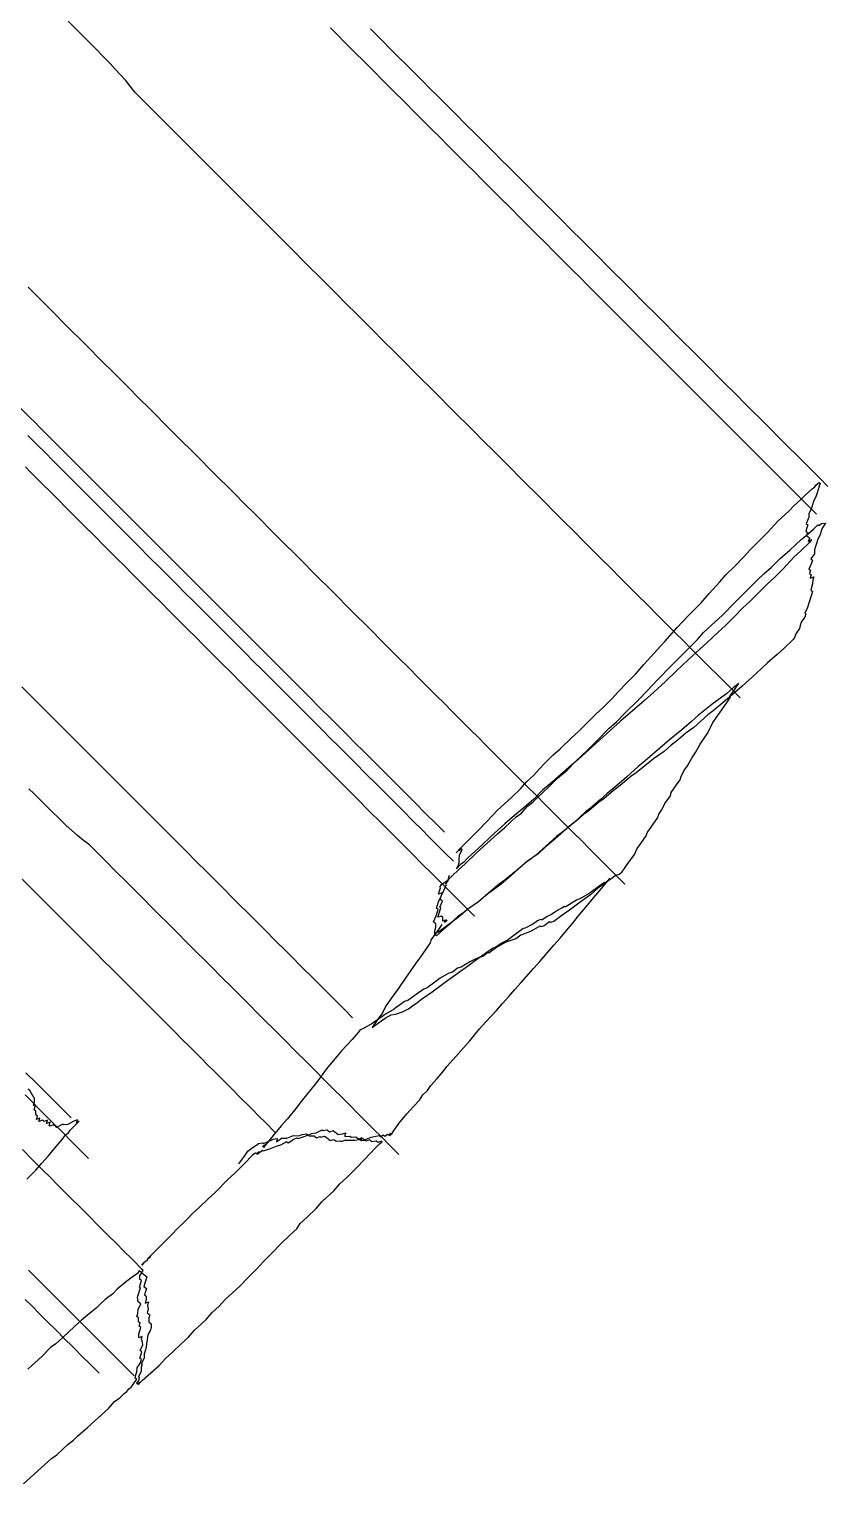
# Model space of a CAD drawing. Extents: x 432 to 1361, y 92 to 1023.
# Drawn here: x 1180.7 to 1361.4, y 173.9 to 502.9 of the extents above; entities that cross this region are included whole.
import ezdxf

# ---------------------------------------------------------------- set-up
doc = ezdxf.new("R2010")
doc.units = 0

msp = doc.modelspace()

# ---------------------------------------------------------------- linework, layer by layer
at = {"layer": '1', "color": 252}
for points in [[(1341.57, 351.686, -549.411), (1339.64, 353.609, -549.875), (1337.3, 355.957, -550.441), (1336.1, 357.149, -550.728), (1334.91, 358.343, -551.016), (1332.52, 360.733, -551.592), (1330.13, 363.123, -552.169), (1328.94, 364.317, -552.457), (1326.55, 366.708, -553.032), (1324.16, 369.098, -553.609), (1322.96, 370.294, -553.897), (1320.57, 372.682, -554.472), (1318.18, 375.073, -555.049), (1316.99, 376.268, -555.336), (1314.6, 378.658, -555.913), (1312.21, 381.048, -556.488), (1309.82, 383.439, -557.066), (1307.43, 385.827, -557.642), (1306.23, 387.023, -557.931), (1303.84, 389.413, -558.506), (1301.45, 391.803, -559.082), (1299.06, 394.193, -559.658), (1297.87, 395.388, -559.946), (1295.48, 397.778, -560.522), (1293.09, 400.167, -561.098), (1291.89, 401.363, -561.385), (1289.5, 403.754, -561.963), (1287.11, 406.142, -562.538), (1285.92, 407.338, -562.826), (1283.53, 409.728, -563.404), (1281.14, 412.118, -563.979), (1279.94, 413.313, -564.266), (1277.55, 415.703, -564.843), (1275.16, 418.092, -565.418), (1273.97, 419.287, -565.707), (1271.58, 421.678, -566.283), (1269.19, 424.067, -566.859), (1268, 425.263, -567.147), (1265.6, 427.652, -567.723), (1263.22, 430.043, -568.299), (1260.83, 432.434, -568.876), (1258.44, 434.823, -569.452), (1257.24, 436.018, -569.74), (1254.85, 438.408, -570.317), (1252.46, 440.798, -570.893), (1250.07, 443.188, -571.468), (1248.88, 444.383, -571.757), (1246.49, 446.773, -572.332), (1244.1, 449.162, -572.909), (1242.9, 450.358, -573.197), (1240.51, 452.75, -573.773), (1238.12, 455.139, -574.349), (1236.93, 456.334, -574.637), (1234.54, 458.722, -575.213), (1232.15, 461.113, -575.789), (1230.95, 462.308, -576.077), (1228.56, 464.698, -576.653), (1226.17, 467.088, -577.229), (1224.98, 468.282, -577.517), (1222.59, 470.673, -578.094), (1220.2, 473.064, -578.67), (1217.81, 475.453, -579.246), (1215.42, 477.843, -579.822), (1214.22, 479.038, -580.111), (1211.84, 481.429, -580.686), (1209.45, 483.818, -581.262), (1208.25, 485.013, -581.551), (1205.86, 487.403, -582.127), (1204.66, 488.598, -582.415), (1202.51, 491.32, -582.58), (1200.22, 493.851, -582.982), (1199.05, 495.082, -583.227), (1197.87, 496.299, -583.486), (1195.5, 498.716, -584.031), (1193.11, 501.116, -584.594), (1191.92, 502.313, -584.878), (1189.53, 504.706, -585.451)], [(1248.88, 503.147, -499.777), (1250.07, 501.953, -499.488), (1252.46, 499.562, -498.913), (1254.85, 497.173, -498.336), (1256.05, 495.978, -498.049), (1258.44, 493.588, -497.472), (1260.83, 491.197, -496.897), (1262.02, 490.002, -496.608), (1263.22, 488.807, -496.319), (1265.61, 486.418, -495.743), (1268, 484.027, -495.168), (1269.19, 482.832, -494.879), (1271.58, 480.443, -494.302), (1273.97, 478.052, -493.728), (1275.16, 476.857, -493.439), (1277.56, 474.467, -492.864), (1279.94, 472.077, -492.287), (1281.14, 470.883, -491.999), (1283.53, 468.492, -491.423), (1285.92, 466.102, -490.847), (1287.11, 464.907, -490.558), (1289.5, 462.518, -489.983), (1291.89, 460.127, -489.406), (1293.09, 458.933, -489.119), (1295.48, 456.543, -488.543), (1297.87, 454.152, -487.966), (1299.06, 452.957, -487.678), (1301.45, 450.567, -487.102), (1303.84, 448.177, -486.526), (1305.04, 446.983, -486.239), (1307.43, 444.592, -485.662), (1309.82, 442.202, -485.085), (1311.01, 441.008, -484.798), (1312.21, 439.813, -484.509), (1314.6, 437.423, -483.934), (1316.99, 435.032, -483.357), (1318.18, 433.838, -483.07), (1320.57, 431.447, -482.493), (1322.96, 429.057, -481.917), (1324.16, 427.863, -481.629), (1326.55, 425.473, -481.053), (1329.44, 422.574, -480.353), (1331.37, 420.651, -479.89), (1333.72, 418.303, -479.324), (1336.1, 415.917, -478.749), (1338.49, 413.527, -478.173), (1340.19, 411.824, -477.762), (1342.12, 409.9, -477.299), (1344.47, 407.551, -476.733), (1346.85, 405.166, -476.157), (1348.55, 403.463, -475.747), (1350.48, 401.539, -475.283), (1352.83, 399.191, -474.718), (1354.02, 397.999, -474.431), (1356.56, 395.461, -473.818), (1358.81, 393.211, -473.276)], [(1361.4, 399.475, -433.412), (1359.47, 401.399, -433.875), (1357.13, 403.747, -434.442), (1355.93, 404.938, -434.729), (1354.74, 406.133, -435.017), (1352.35, 408.524, -435.593), (1349.96, 410.913, -436.169), (1348.77, 412.108, -436.457), (1346.37, 414.498, -437.033), (1343.99, 416.887, -437.608), (1342.79, 418.083, -437.898), (1340.4, 420.474, -438.473), (1338.01, 422.863, -439.049), (1336.81, 424.057, -439.337), (1334.43, 426.448, -439.913), (1332.04, 428.838, -440.489), (1330.84, 430.033, -440.777), (1328.45, 432.423, -441.354), (1326.06, 434.813, -441.93), (1324.87, 436.008, -442.218), (1322.48, 438.399, -442.794), (1320.09, 440.788, -443.37), (1318.89, 441.982, -443.659), (1317.7, 443.177, -443.946), (1315.31, 445.568, -444.522), (1312.92, 447.958, -445.098), (1311.72, 449.153, -445.387), (1309.33, 451.544, -445.963), (1306.94, 453.933, -446.54), (1305.75, 455.127, -446.826), (1303.36, 457.519, -447.402), (1300.97, 459.909, -447.978), (1299.77, 461.103, -448.267), (1297.38, 463.493, -448.843), (1294.99, 465.883, -449.421), (1293.8, 467.077, -449.708), (1291.41, 469.468, -450.284), (1289.02, 471.858, -450.861), (1287.83, 473.053, -451.147), (1285.43, 475.442, -451.723), (1283.05, 477.832, -452.3), (1281.85, 479.028, -452.588), (1279.46, 481.418, -453.163), (1277.07, 483.808, -453.74), (1275.88, 485.003, -454.028), (1273.49, 487.394, -454.605), (1271.09, 489.782, -455.181), (1269.9, 490.977, -455.468), (1268.71, 492.172, -455.756), (1266.32, 494.562, -456.332), (1263.93, 496.953, -456.909), (1262.73, 498.147, -457.197), (1260.34, 500.539, -457.773), (1257.95, 502.928, -458.349)], [(1180.48, 444.553, -642.721), (1182.87, 442.165, -642.146), (1184.06, 440.97, -641.856), (1186.45, 438.579, -641.281), (1188.84, 436.188, -640.705), (1190.04, 434.993, -640.417), (1192.43, 432.605, -639.841), (1194.82, 430.214, -639.265), (1196.01, 429.019, -638.977), (1197.21, 427.825, -638.689), (1199.6, 425.434, -638.112), (1201.99, 423.044, -637.537), (1203.18, 421.849, -637.249), (1205.57, 419.459, -636.673), (1207.96, 417.068, -636.096), (1209.16, 415.874, -635.808), (1211.54, 413.483, -635.232), (1213.93, 411.094, -634.656), (1215.13, 409.899, -634.368), (1217.52, 407.509, -633.793), (1219.91, 405.119, -633.216), (1221.1, 403.924, -632.928), (1223.5, 401.534, -632.351), (1225.88, 399.144, -631.776), (1227.08, 397.949, -631.488), (1229.47, 395.559, -630.911), (1231.86, 393.168, -630.335), (1233.05, 391.973, -630.046), (1235.44, 389.584, -629.47), (1237.83, 387.194, -628.895), (1239.03, 386, -628.607), (1240.22, 384.805, -628.318), (1242.61, 382.414, -627.743), (1245, 380.024, -627.167), (1246.2, 378.828, -626.879), (1248.59, 376.439, -626.303), (1250.98, 374.049, -625.726), (1252.17, 372.854, -625.438), (1254.56, 370.463, -624.861), (1256.95, 368.074, -624.286), (1258.15, 366.879, -623.998), (1260.54, 364.489, -623.421), (1262.93, 362.099, -622.847), (1264.12, 360.903, -622.556), (1266.51, 358.514, -621.982), (1268.9, 356.124, -621.406), (1270.09, 354.929, -621.118), (1272.48, 352.538, -620.541), (1274.88, 350.15, -619.966), (1276.07, 348.954, -619.676), (1278.46, 346.564, -619.099), (1280.85, 344.175, -618.525), (1282.04, 342.979, -618.237), (1284.43, 340.589, -617.66), (1286.82, 338.198, -617.084), (1288.02, 337.004, -616.796), (1289.21, 335.809, -616.508), (1291.6, 333.419, -615.932), (1293.31, 331.716, -615.522), (1295.23, 329.792, -615.058), (1297.58, 327.444, -614.492), (1299.96, 325.058, -613.917), (1301.16, 323.863, -613.628), (1303.55, 321.474, -613.053), (1305.94, 319.084, -612.475), (1307.13, 317.889, -612.189), (1309.67, 315.348, -611.575), (1311.92, 313.099, -611.034), (1313.11, 311.913, -610.747), (1315.49, 309.527, -610.172)], [(1274.69, 321.28, -439.004), (1272.76, 323.204, -439.466), (1270.42, 325.552, -440.033), (1268.03, 327.938, -440.609), (1266.84, 329.133, -440.896), (1264.45, 331.522, -441.474), (1262.06, 333.912, -442.049), (1260.86, 335.108, -442.337), (1258.47, 337.498, -442.913), (1256.08, 339.888, -443.489), (1254.89, 341.082, -443.777), (1252.5, 343.473, -444.354), (1250.11, 345.863, -444.929), (1248.91, 347.057, -445.218), (1246.52, 349.447, -445.793), (1244.13, 351.837, -446.368), (1242.94, 353.033, -446.658), (1240.55, 355.422, -447.233), (1238.16, 357.813, -447.81), (1236.96, 359.008, -448.097), (1234.57, 361.398, -448.674), (1232.18, 363.787, -449.249), (1230.99, 364.983, -449.539), (1229.79, 366.177, -449.826), (1227.4, 368.568, -450.403), (1225.02, 370.958, -450.979), (1223.82, 372.151, -451.266), (1221.43, 374.542, -451.843), (1219.04, 376.932, -452.419), (1217.84, 378.127, -452.706), (1215.45, 380.517, -453.283), (1213.06, 382.908, -453.859), (1211.87, 384.102, -454.148), (1209.48, 386.492, -454.723), (1207.09, 388.882, -455.299), (1205.9, 390.077, -455.587), (1203.51, 392.469, -456.163), (1201.12, 394.857, -456.739), (1199.92, 396.052, -457.027), (1197.53, 398.442, -457.603), (1195.14, 400.833, -458.18), (1193.95, 402.027, -458.468), (1191.56, 404.416, -459.044), (1189.17, 406.807, -459.62), (1187.97, 408.003, -459.907), (1185.58, 410.391, -460.484), (1183.19, 412.782, -461.061), (1182, 413.978, -461.349), (1180.8, 415.172, -461.637), (1178.41, 417.562, -462.213)], [(1276.71, 314.725, -454.537), (1274.79, 316.65, -455.001), (1272.44, 318.997, -455.567), (1271.25, 320.189, -455.854), (1269.55, 321.891, -456.263), (1267.62, 323.815, -456.728), (1265.28, 326.163, -457.294), (1262.89, 328.549, -457.87), (1260.5, 330.939, -458.445), (1259.3, 332.134, -458.735), (1256.91, 334.523, -459.309), (1254.52, 336.913, -459.886), (1253.33, 338.109, -460.173), (1250.94, 340.498, -460.75), (1248.55, 342.889, -461.325), (1247.36, 344.084, -461.614), (1244.97, 346.474, -462.19), (1242.58, 348.864, -462.767), (1241.38, 350.059, -463.055), (1238.99, 352.449, -463.63), (1236.6, 354.84, -464.206), (1235.41, 356.034, -464.494), (1233.02, 358.424, -465.07), (1231.82, 359.619, -465.36), (1229.43, 362.01, -465.935), (1227.04, 364.399, -466.512), (1225.85, 365.594, -466.801), (1223.46, 367.984, -467.375), (1222.26, 369.179, -467.664), (1219.87, 371.57, -468.24), (1217.48, 373.96, -468.815), (1216.29, 375.153, -469.104), (1213.9, 377.543, -469.68), (1211.51, 379.934, -470.257), (1210.31, 381.129, -470.544), (1207.92, 383.519, -471.12), (1205.53, 385.909, -471.695), (1204.34, 387.104, -471.985), (1201.95, 389.493, -472.561), (1199.56, 391.884, -473.137), (1198.36, 393.078, -473.423), (1195.98, 395.469, -474.001), (1193.59, 397.859, -474.577), (1192.39, 399.054, -474.864), (1190, 401.444, -475.441), (1188.81, 402.639, -475.729), (1186.42, 405.029, -476.306), (1184.03, 407.419, -476.88), (1182.83, 408.614, -477.169), (1180.44, 411.004, -477.745)], [(1179.88, 403.9, -523.705), (1181.07, 402.704, -523.415), (1183.46, 400.314, -522.84), (1185.85, 397.924, -522.264), (1187.04, 396.73, -521.975), (1189.43, 394.34, -521.399), (1191.82, 391.95, -520.824), (1193.02, 390.754, -520.535), (1195.41, 388.365, -519.96), (1197.8, 385.974, -519.382), (1200.19, 383.585, -518.807), (1202.58, 381.194, -518.231), (1203.77, 380, -517.943), (1206.16, 377.61, -517.366), (1208.55, 375.219, -516.79), (1210.94, 372.83, -516.215), (1212.14, 371.634, -515.927), (1214.52, 369.244, -515.35), (1216.92, 366.854, -514.774), (1218.11, 365.66, -514.487), (1220.5, 363.271, -513.909), (1222.89, 360.88, -513.334), (1224.08, 359.684, -513.046), (1226.47, 357.294, -512.471), (1228.86, 354.905, -511.895), (1230.06, 353.71, -511.605), (1232.6, 351.17, -510.993), (1234.85, 348.92, -510.451), (1236.03, 347.734, -510.165), (1238.42, 345.348, -509.591), (1241.32, 342.451, -508.891), (1243.24, 340.527, -508.428), (1245.59, 338.178, -507.862), (1247.29, 336.479, -507.452), (1249.21, 334.557, -506.989), (1251.56, 332.208, -506.422), (1253.26, 330.51, -506.013), (1255.18, 328.584, -505.551), (1257.53, 326.237, -504.983), (1260.42, 323.344, -504.287), (1262.35, 321.42, -503.822), (1264.7, 319.072, -503.256), (1265.89, 317.879, -502.969), (1267.59, 316.178, -502.559), (1269.51, 314.254, -502.095), (1271.86, 311.905, -501.529), (1273.05, 310.713, -501.241), (1275.59, 308.174, -500.63), (1277.84, 305.924, -500.087), (1279.53, 304.236, -499.68), (1281.45, 302.312, -499.217)], [(1277.31, 316.664, -438.161), (1278.3, 317.667, -438.132), (1280.29, 319.673, -438.075), (1282.29, 321.679, -438.018), (1284.28, 323.685, -437.961), (1286.68, 326.268, -437.194), (1288.27, 327.699, -437.847), (1289.85, 329.129, -438.503), (1291.85, 331.136, -438.446), (1293.25, 332.716, -437.707), (1294.84, 334.145, -438.36), (1296.24, 335.724, -437.621), (1297.23, 336.727, -437.593), (1299.22, 338.733, -437.536), (1300.81, 340.164, -438.189), (1303.4, 342.599, -438.816), (1304.99, 344.029, -439.469), (1306.98, 346.035, -439.412), (1308.98, 348.043, -439.356), (1310.56, 349.473, -440.009), (1312.55, 351.479, -439.954), (1313.96, 353.059, -439.215), (1315.95, 355.065, -439.156), (1317.94, 357.072, -439.1), (1319.75, 359.225, -437.65), (1322.14, 361.806, -436.881), (1323.54, 363.385, -436.142), (1324.54, 364.389, -436.114), (1327.34, 367.546, -434.634), (1329.74, 370.127, -433.866), (1332.73, 373.137, -433.781), (1334.53, 375.291, -432.33), (1336.93, 377.873, -431.561), (1338.33, 379.452, -430.822), (1340.32, 381.457, -430.765), (1342.31, 383.464, -430.709), (1343.71, 385.041, -429.968), (1345.71, 387.049, -429.912), (1347.7, 389.055, -429.855), (1350.1, 391.637, -429.087), (1351.69, 393.068, -429.741), (1352.68, 394.072, -429.714), (1353.68, 395.075, -429.684), (1355.27, 396.505, -430.338), (1356.26, 397.51, -430.311), (1357.85, 398.94, -430.964), (1358.44, 399.367, -431.647), (1358.44, 399.367, -431.647), (1358.85, 399.942, -430.937), (1359.44, 400.37, -431.618), (1359.44, 400.37, -431.618), (1359.44, 400.37, -431.618), (1359.63, 400.223, -433.013), (1359.41, 399.501, -435.117), (1359.2, 398.776, -437.222), (1358.98, 398.053, -439.327), (1358.77, 397.33, -441.432), (1358.15, 396.033, -444.248), (1357.93, 395.309, -446.352), (1357.72, 394.586, -448.457), (1357.1, 393.288, -451.275), (1357.07, 392.417, -454.772), (1356.45, 391.12, -457.588), (1356.83, 390.823, -460.375), (1356.61, 390.101, -462.482), (1356.39, 389.378, -464.587), (1356.77, 389.083, -467.373), (1356.56, 388.359, -469.478), (1356.93, 388.064, -472.266), (1357.12, 387.917, -473.661), (1357.31, 387.769, -475.054), (1356.91, 387.194, -475.766), (1357.09, 387.046, -477.159), (1357.69, 387.474, -477.842), (1357.69, 387.474, -477.842), (1357.69, 387.474, -477.842), (1357.69, 387.474, -477.842), (1357.28, 386.899, -478.553), (1355.29, 384.892, -478.608), (1353.7, 383.462, -477.956), (1351.3, 380.879, -478.723), (1349.31, 378.872, -478.78), (1347.72, 377.443, -478.125), (1345.73, 375.437, -478.183), (1343.74, 373.429, -478.239), (1342.15, 371.998, -477.587), (1340.16, 369.992, -477.643), (1338.16, 367.986, -477.7), (1336.58, 366.556, -477.045), (1333.99, 364.121, -476.418), (1332.4, 362.69, -475.765), (1329.82, 360.256, -475.14), (1327.23, 357.821, -474.514), (1324.64, 355.388, -473.888), (1322.06, 352.952, -473.262), (1319.88, 351.094, -471.924), (1318.29, 349.664, -471.272), (1316.11, 347.806, -469.935), (1314.52, 346.373, -469.278), (1312.93, 344.942, -468.626), (1309.75, 342.081, -467.316), (1308.16, 340.65, -466.663), (1306.57, 339.219, -466.008), (1304.99, 337.788, -465.354), (1302.8, 335.929, -464.016), (1299.04, 332.639, -462.026), (1296.85, 330.78, -460.689), (1294.86, 328.775, -460.747), (1292.68, 326.916, -459.409), (1290.5, 325.057, -458.072), (1288.32, 323.198, -456.736), (1286.73, 321.766, -456.081), (1285.14, 320.337, -455.429), (1283.15, 318.33, -455.485), (1281.56, 316.898, -454.831), (1279.97, 315.467, -454.175), (1278.97, 314.464, -454.204), (1278.38, 314.036, -453.521), (1277.38, 313.032, -453.549), (1277.38, 313.032, -453.549), (1277.38, 313.032, -453.549), (1277.38, 313.032, -453.549), (1277.38, 313.032, -453.549), (1277.38, 313.032, -453.549), (1277.38, 313.032, -453.549), (1277.38, 313.032, -453.549), (1277.38, 313.032, -453.549), (1277.79, 313.609, -452.838), (1278, 314.331, -450.734), (1278.03, 315.201, -447.235), (1278.06, 316.073, -443.736), (1278.68, 317.372, -440.92), (1278.49, 317.519, -439.525), (1278.49, 317.519, -439.525), (1277.9, 317.091, -438.844), (1278.3, 317.667, -438.132), (1278.3, 317.667, -438.132), (1278.3, 317.667, -438.132), (1278.3, 317.667, -438.132), (1278.3, 317.667, -438.132), (1278.3, 317.667, -438.132), (1278.3, 317.667, -438.132)], [(1275.28, 301.302, -493.487), (1275.28, 301.302, -493.487), (1275.28, 301.302, -493.487), (1274.69, 300.875, -492.804), (1275.09, 301.451, -492.094), (1274.31, 301.171, -490.017), (1274.34, 302.041, -486.518), (1273.96, 302.336, -483.731), (1273.18, 302.056, -481.654), (1273.4, 302.779, -479.548), (1273.61, 303.502, -477.444), (1273.83, 304.225, -475.339), (1273.64, 304.372, -473.944), (1274.26, 305.671, -471.13), (1273.88, 305.966, -468.341), (1273.69, 306.113, -466.947), (1273.91, 306.837, -464.843), (1274.13, 307.56, -462.737), (1273.34, 307.279, -460.66), (1273.56, 308.003, -458.556), (1273.78, 308.726, -456.452), (1273.59, 308.873, -455.058), (1273.59, 308.873, -455.058), (1273.59, 308.873, -455.058), (1273.59, 308.873, -455.058), (1273.59, 308.873, -455.058), (1273.59, 308.873, -455.058), (1273.59, 308.873, -455.058), (1273.59, 308.873, -455.058), (1273.99, 309.449, -454.347), (1275.18, 310.304, -455.711), (1277.76, 312.738, -456.337), (1279.35, 314.17, -456.991), (1281.94, 316.604, -457.618), (1285.11, 319.465, -458.925), (1286.7, 320.896, -459.58), (1288.29, 322.328, -460.234), (1290.88, 324.762, -460.861), (1292.06, 325.617, -462.226), (1293.46, 327.195, -461.486), (1294.65, 328.051, -462.851), (1295.64, 329.054, -462.822), (1298.23, 331.488, -463.448), (1300.22, 333.495, -463.392), (1302.4, 335.354, -464.729), (1304.39, 337.359, -464.671), (1306.98, 339.794, -465.298), (1308.97, 341.8, -465.241), (1311.96, 344.809, -465.155), (1313.55, 346.241, -465.809), (1315.54, 348.247, -465.753), (1318.53, 351.257, -465.667), (1320.52, 353.263, -465.611), (1322.92, 355.846, -464.844), (1325.91, 358.855, -464.757), (1328.9, 361.865, -464.671), (1331.89, 364.873, -464.586), (1333.29, 366.453, -463.847), (1335.87, 368.887, -464.473), (1337.46, 370.317, -465.126), (1340.45, 373.327, -465.041), (1342.44, 375.333, -464.985), (1345.44, 378.343, -464.9), (1347.02, 379.774, -465.553), (1348.61, 381.204, -466.207), (1350.6, 383.21, -466.15), (1352.78, 385.07, -467.487), (1355.37, 387.504, -468.114), (1355.96, 387.932, -468.795), (1358.15, 389.791, -470.134), (1359.14, 390.794, -470.105), (1359.14, 390.794, -470.105), (1359.14, 390.794, -470.105), (1359.14, 390.794, -470.105), (1359.14, 390.794, -470.105), (1359.33, 390.646, -471.498), (1359.92, 391.074, -472.182), (1360.89, 391.206, -475.651), (1360.09, 390.056, -477.074), (1359.87, 389.332, -479.179), (1359.65, 388.609, -481.284), (1359.03, 387.311, -484.1), (1358.82, 386.588, -486.205), (1358.6, 385.865, -488.309), (1358.39, 385.143, -490.415), (1358.36, 384.273, -493.912), (1357.55, 383.121, -495.336), (1357.93, 382.826, -498.123), (1357.71, 382.103, -500.229), (1357.09, 380.805, -503.045), (1357.47, 380.51, -505.832), (1357.25, 379.786, -507.937), (1357.63, 379.492, -510.725), (1357.41, 378.767, -512.829), (1358.2, 379.048, -514.906), (1357.98, 378.325, -517.01), (1357.95, 377.455, -520.509), (1357.52, 376.009, -524.719), (1357.9, 375.713, -527.508), (1357.68, 374.991, -529.612), (1357.47, 374.268, -531.718), (1357.25, 373.546, -533.823), (1357.03, 372.82, -535.926), (1356.82, 372.098, -538.031), (1356.2, 370.801, -540.849), (1356.39, 370.652, -542.242), (1356.17, 369.929, -544.346), (1355.37, 368.778, -545.768), (1355.15, 368.057, -547.874), (1354.94, 367.334, -549.98), (1354.12, 366.181, -551.402), (1353.91, 365.46, -553.507), (1353.91, 365.46, -553.507), (1353.91, 365.46, -553.507), (1353.91, 365.46, -553.507), (1353.91, 365.46, -553.507), (1353.51, 364.884, -554.219), (1353.51, 364.884, -554.219), (1353.51, 364.884, -554.219), (1351.51, 362.877, -554.276), (1349.92, 361.446, -553.62), (1347.74, 359.588, -552.284), (1345.16, 357.153, -551.657), (1343.57, 355.722, -551.003), (1341.98, 354.291, -550.349), (1339.8, 352.433, -549.012), (1337.62, 350.574, -547.675), (1335.44, 348.715, -546.338), (1334.25, 347.86, -544.972), (1332.66, 346.428, -544.318), (1331.08, 344.998, -543.665), (1329.3, 343.714, -541.616), (1327.12, 341.856, -540.28), (1325.93, 341.001, -538.913), (1324.34, 339.569, -538.259), (1323.16, 338.713, -536.894), (1321.97, 337.857, -535.529), (1318.01, 334.716, -532.143), (1316.83, 333.86, -530.777), (1314.06, 331.574, -528.759), (1312.87, 330.718, -527.393), (1310.69, 328.859, -526.056), (1309.51, 328.004, -524.691), (1307.32, 326.145, -523.353), (1306.14, 325.289, -521.988), (1304.55, 323.859, -521.334), (1303.37, 323.003, -519.969), (1301.78, 321.572, -519.315), (1300, 320.289, -517.266), (1298.41, 318.857, -516.612), (1296.82, 317.427, -515.959), (1295.23, 315.996, -515.304), (1294.05, 315.14, -513.939), (1292.86, 314.285, -512.575), (1291.28, 312.853, -511.92), (1288.5, 310.566, -509.899), (1286.72, 309.283, -507.851), (1284.54, 307.424, -506.515), (1282.36, 305.566, -505.177), (1281.18, 304.71, -503.812), (1279.99, 303.855, -502.446), (1277.81, 301.995, -501.109), (1276.63, 301.14, -499.745), (1274.44, 299.281, -498.408), (1272.86, 297.851, -497.753), (1272.86, 297.851, -497.753), (1272.86, 297.851, -497.753), (1272.86, 297.851, -497.753), (1272.86, 297.851, -497.753), (1272.86, 297.851, -497.753), (1272.86, 297.851, -497.753), (1272.86, 297.851, -497.753), (1272.86, 297.851, -497.753), (1272.48, 298.145, -494.965), (1272.51, 299.016, -491.467), (1272.72, 299.739, -489.363), (1272.75, 300.61, -485.863), (1272.37, 300.906, -483.077), (1272.18, 301.053, -481.682), (1272.81, 302.351, -478.865), (1273.02, 303.074, -476.762), (1273.24, 303.797, -474.656), (1272.86, 304.093, -471.868), (1273.07, 304.816, -469.764), (1273.29, 305.538, -467.658), (1273.91, 306.837, -464.843), (1274.53, 308.136, -462.026), (1275.15, 309.433, -459.211), (1274.96, 309.581, -457.816), (1275.77, 310.732, -456.393), (1275.58, 310.879, -455), (1275.79, 311.602, -452.895), (1275.79, 311.602, -452.895), (1275.79, 311.602, -452.895), (1275.79, 311.602, -452.895), (1275.79, 311.602, -452.895), (1275.79, 311.602, -452.895)], [(1253.89, 279.356, -517.013), (1251.97, 281.279, -517.476), (1249.62, 283.627, -518.042), (1247.23, 286.014, -518.618), (1244.84, 288.404, -519.194), (1242.45, 290.793, -519.77), (1240.06, 293.184, -520.345), (1238.87, 294.379, -520.634), (1236.48, 296.768, -521.209), (1234.09, 299.159, -521.786), (1232.89, 300.353, -522.073), (1230.5, 302.744, -522.649), (1228.11, 305.133, -523.227), (1226.92, 306.328, -523.515), (1224.53, 308.718, -524.09), (1222.14, 311.108, -524.666), (1220.94, 312.303, -524.954), (1218.55, 314.694, -525.531), (1216.17, 317.084, -526.107), (1214.97, 318.279, -526.394), (1212.58, 320.668, -526.97), (1210.19, 323.058, -527.547), (1208.99, 324.253, -527.836), (1206.6, 326.643, -528.411), (1204.21, 329.033, -528.986), (1201.83, 331.424, -529.564), (1199.44, 333.813, -530.139), (1198.24, 335.008, -530.428), (1195.85, 337.399, -531.004), (1193.46, 339.788, -531.581), (1191.07, 342.178, -532.156), (1189.88, 343.373, -532.443), (1187.49, 345.764, -533.019), (1185.1, 348.153, -533.596), (1183.9, 349.348, -533.884), (1181.51, 351.738, -534.459), (1179.12, 354.128, -535.037)], [(1274.1, 300.448, -492.121), (1273.29, 299.296, -493.544), (1272.48, 298.145, -494.965), (1271.67, 296.995, -496.389), (1271.46, 296.271, -498.495), (1270.65, 295.121, -499.915), (1269.03, 292.819, -502.76), (1268.22, 291.668, -504.182), (1267.01, 289.943, -506.315), (1265.8, 288.217, -508.449), (1264.18, 285.914, -511.293), (1262.57, 283.614, -514.139), (1261.36, 281.886, -516.271), (1260.74, 280.588, -519.087), (1260.33, 280.013, -519.799), (1259.93, 279.438, -520.509), (1259.52, 278.862, -521.221), (1258.72, 277.711, -522.643), (1258.31, 277.136, -523.354), (1258.31, 277.136, -523.354), (1258.31, 277.136, -523.354), (1258.31, 277.136, -523.354), (1258.31, 277.136, -523.354), (1258.31, 277.136, -523.354), (1258.91, 277.564, -524.037), (1261.27, 279.276, -526.767), (1262.65, 279.982, -529.526), (1263.62, 280.115, -532.997), (1265.18, 280.675, -537.149), (1266.55, 281.383, -539.909), (1267.14, 281.812, -540.591), (1267.74, 282.239, -541.275), (1268.33, 282.668, -541.957), (1269.51, 283.523, -543.322), (1270.7, 284.379, -544.69), (1271.88, 285.234, -546.053), (1274.25, 286.946, -548.784), (1275.44, 287.801, -550.15), (1277.21, 289.084, -552.197), (1278.4, 289.939, -553.562), (1279.59, 290.796, -554.928), (1280.77, 291.651, -556.294), (1282.55, 292.935, -558.342), (1285.51, 295.074, -561.755), (1286.29, 295.353, -563.831), (1287.47, 296.209, -565.196), (1288.85, 296.917, -567.956), (1290.03, 297.773, -569.322), (1292.4, 299.484, -572.052), (1293.18, 299.764, -574.128), (1294.56, 300.472, -576.887), (1295.74, 301.328, -578.254), (1296.52, 301.607, -580.33), (1296.71, 301.46, -581.724), (1297.89, 302.316, -583.089), (1298.68, 302.597, -585.165), (1299.86, 303.451, -586.531), (1301.23, 304.16, -589.29), (1301.83, 304.588, -589.973), (1302.01, 304.439, -591.366), (1304.57, 306.003, -595.492), (1305.35, 306.284, -597.569), (1307.32, 307.42, -601.01), (1309.69, 309.13, -603.741), (1310.87, 309.986, -605.105), (1310.47, 309.41, -605.815), (1311.65, 310.266, -607.183), (1313.43, 311.549, -609.229), (1314.21, 311.831, -611.307), (1314.21, 311.831, -611.307), (1314.8, 312.257, -611.99), (1314.8, 312.257, -611.99), (1314.8, 312.257, -611.99), (1314.8, 312.257, -611.99), (1314.8, 312.257, -611.99), (1315.21, 312.833, -611.278), (1316.02, 313.984, -609.856), (1317.63, 316.286, -607.012), (1318.25, 317.584, -604.196), (1319.06, 318.735, -602.773), (1320.27, 320.461, -600.64), (1320.49, 321.184, -598.535), (1321.7, 322.91, -596.402), (1322.91, 324.636, -594.268), (1323.13, 325.36, -592.164), (1323.94, 326.511, -590.74), (1324.55, 327.808, -587.925), (1325.77, 329.535, -585.791), (1325.98, 330.257, -583.686), (1327.19, 331.984, -581.553), (1328, 333.135, -580.13), (1328.22, 333.857, -578.025), (1328.84, 335.156, -575.21), (1329.65, 336.307, -573.787), (1330.67, 338.18, -570.26), (1331.48, 339.331, -568.838), (1332.5, 341.205, -565.311), (1334.12, 343.507, -562.467), (1334.74, 344.806, -559.65), (1335.36, 346.103, -556.834), (1337.38, 348.981, -553.278), (1338.59, 350.705, -551.145), (1339.4, 351.857, -549.723), (1339.21, 352.006, -548.329), (1339.61, 352.581, -547.618), (1340.02, 353.156, -546.906), (1340.42, 353.732, -546.195), (1340.82, 354.307, -545.485), (1341.23, 354.882, -544.773), (1341.23, 354.882, -544.773), (1341.23, 354.882, -544.773), (1341.23, 354.882, -544.773), (1341.23, 354.882, -544.773), (1341.23, 354.882, -544.773), (1341.23, 354.882, -544.773), (1340.04, 354.026, -543.407), (1338.46, 352.596, -542.755), (1335.49, 350.456, -539.34), (1332.13, 347.741, -536.638), (1330.54, 346.311, -535.984), (1328.36, 344.452, -534.647), (1325.58, 342.165, -532.627), (1323.4, 340.308, -531.291), (1321.22, 338.448, -529.954), (1319.63, 337.017, -529.299), (1318.45, 336.161, -527.933), (1315.86, 333.727, -527.308), (1313.68, 331.869, -525.97), (1311.5, 330.009, -524.633), (1309.91, 328.578, -523.98), (1307.73, 326.722, -522.643), (1306.54, 325.865, -521.279), (1303.96, 323.431, -520.651), (1301.78, 321.572, -519.315), (1299.6, 319.713, -517.978), (1297.41, 317.854, -516.641), (1295.83, 316.423, -515.987), (1293.46, 314.712, -513.258), (1291.28, 312.853, -511.92), (1289.69, 311.421, -511.265), (1287.51, 309.563, -509.928), (1285.73, 308.279, -507.879), (1283.95, 306.996, -505.832), (1282.36, 305.566, -505.177), (1281.18, 304.71, -503.812), (1279.99, 303.855, -502.446), (1278.81, 302.999, -501.082), (1277.62, 302.144, -499.717), (1276.03, 300.712, -499.061), (1274.85, 299.857, -497.697), (1273.67, 299.001, -496.331), (1273.07, 298.574, -495.649), (1273.07, 298.574, -495.649), (1273.07, 298.574, -495.649), (1273.07, 298.574, -495.649), (1273.07, 298.574, -495.649), (1273.07, 298.574, -495.649), (1273.07, 298.574, -495.649)], [(1264.38, 248.413, -637.154), (1262.46, 250.338, -637.619), (1260.11, 252.685, -638.185), (1258.92, 253.877, -638.473), (1257.73, 255.072, -638.759), (1255.34, 257.462, -639.336), (1252.95, 259.852, -639.913), (1251.75, 261.047, -640.201), (1249.36, 263.437, -640.777), (1246.97, 265.827, -641.351), (1245.78, 267.022, -641.641), (1243.39, 269.411, -642.217), (1241, 271.802, -642.792), (1238.61, 274.192, -643.368), (1236.22, 276.582, -643.945), (1233.83, 278.972, -644.522), (1232.63, 280.167, -644.81), (1230.25, 282.557, -645.386), (1227.86, 284.946, -645.961), (1226.66, 286.141, -646.251), (1224.27, 288.531, -646.826), (1221.88, 290.922, -647.401), (1220.69, 292.117, -647.69), (1218.3, 294.506, -648.266), (1215.91, 296.896, -648.843), (1214.71, 298.091, -649.131), (1212.32, 300.482, -649.707), (1209.93, 302.871, -650.282), (1208.74, 304.066, -650.571), (1206.35, 306.456, -651.147), (1203.96, 308.846, -651.722), (1202.76, 310.041, -652.01), (1200.37, 312.431, -652.587), (1197.98, 314.821, -653.163), (1196.79, 316.016, -653.451), (1194.4, 318.407, -654.027), (1193, 319.452, -654.076), (1191.67, 320.55, -654.208), (1189.13, 322.835, -654.617), (1187.9, 324.003, -654.864), (1185.47, 326.365, -655.395), (1183.06, 328.742, -655.952), (1181.86, 329.934, -656.235), (1180.67, 331.128, -656.519)], [(1179.16, 310.667, -550.518), (1181.55, 308.278, -549.942), (1184.45, 305.38, -549.243), (1186.37, 303.456, -548.78), (1188.72, 301.108, -548.213), (1189.91, 299.915, -547.925), (1191.61, 298.214, -547.515), (1193.54, 296.29, -547.052), (1195.89, 293.942, -546.485), (1197.58, 292.242, -546.075), (1199.51, 290.319, -545.613), (1201.86, 287.971, -545.047), (1203.56, 286.272, -544.637), (1205.48, 284.349, -544.173), (1207.83, 282, -543.607), (1209.02, 280.808, -543.32), (1211.92, 277.912, -542.622), (1213.84, 275.986, -542.158), (1215, 274.825, -541.878), (1217.53, 272.299, -541.271), (1219.78, 270.049, -540.726), (1220.96, 268.863, -540.44), (1222.66, 267.165, -540.031), (1224.59, 265.241, -539.567), (1226.93, 262.892, -539.001), (1228.12, 261.7, -538.714), (1231.02, 258.804, -538.016), (1232.95, 256.88, -537.552), (1234.11, 255.717, -537.272), (1236.49, 253.34, -536.698)], [(1228.2, 246.317, -526.313), (1228.61, 246.893, -525.6), (1229.01, 247.469, -524.89), (1229.01, 247.469, -524.89), (1229.01, 247.469, -524.89), (1229.01, 247.469, -524.89), (1229.42, 248.044, -524.179), (1230.23, 249.195, -522.756), (1230.23, 249.195, -522.756), (1230.23, 249.195, -522.756), (1230.23, 249.195, -522.756), (1230.82, 249.622, -523.438), (1231.41, 250.05, -524.123), (1232, 250.478, -524.805), (1232.59, 250.906, -525.487), (1233.56, 251.038, -528.958), (1233.75, 250.891, -530.352), (1234.53, 251.171, -532.429), (1235.91, 251.879, -535.188), (1236.87, 252.011, -538.658), (1236.66, 251.288, -540.763), (1237.84, 252.143, -542.127), (1239, 252.13, -546.992), (1239.78, 252.409, -549.068), (1240.56, 252.69, -551.145), (1241.72, 252.675, -556.009), (1242.5, 252.954, -558.085), (1243.47, 253.088, -561.555), (1244.04, 252.644, -565.738), (1245.19, 252.629, -570.601), (1245.76, 252.187, -574.783), (1246.54, 252.466, -576.859), (1246.73, 252.319, -578.253), (1247.51, 252.599, -580.329), (1247.89, 252.304, -583.117), (1248.26, 252.008, -585.905), (1248.45, 251.861, -587.299), (1248.83, 251.567, -590.086), (1249.61, 251.846, -592.163), (1249.8, 251.699, -593.557), (1250.17, 251.404, -596.344), (1251.14, 251.536, -599.815), (1251.33, 251.388, -601.208), (1252.11, 251.668, -603.285), (1254.43, 251.639, -613.014), (1255.4, 251.772, -616.484), (1255.99, 252.199, -617.167), (1256.55, 251.756, -621.348), (1257.33, 252.036, -623.425), (1258.12, 252.317, -625.501), (1259.87, 252.73, -631.049), (1260.24, 252.435, -633.836), (1260.84, 252.863, -634.519), (1261.21, 252.567, -637.306), (1261.8, 252.995, -637.99), (1261.99, 252.847, -639.384), (1262.59, 253.274, -640.066), (1262.18, 252.699, -640.776), (1262.77, 253.127, -641.459), (1262.77, 253.127, -641.459), (1262.77, 253.127, -641.459), (1263.18, 253.702, -640.748), (1264.39, 255.428, -638.614), (1266.19, 257.582, -637.163), (1267.59, 259.161, -636.424), (1268.99, 260.74, -635.685), (1269.8, 261.892, -634.264), (1270.8, 262.894, -634.233), (1271.61, 264.045, -632.812), (1273.01, 265.623, -632.072), (1274.41, 267.202, -631.332), (1275.22, 268.353, -629.91), (1276.62, 269.931, -629.171), (1279.01, 272.513, -628.401), (1280.41, 274.091, -627.663), (1282.62, 276.821, -625.503), (1284.02, 278.4, -624.762), (1286.42, 280.982, -623.994), (1287.82, 282.56, -623.254), (1289.22, 284.138, -622.515), (1290.62, 285.718, -621.776), (1292.02, 287.295, -621.034), (1294.82, 290.453, -619.556), (1296.22, 292.031, -618.817), (1297.62, 293.61, -618.077), (1299.43, 295.765, -616.627), (1300.83, 297.343, -615.886), (1302.63, 299.496, -614.437), (1304.03, 301.074, -613.696), (1304.84, 302.226, -612.274), (1306.65, 304.38, -610.824), (1308.45, 306.533, -609.371), (1309.85, 308.113, -608.633), (1311.65, 310.266, -607.183), (1312.06, 310.841, -606.47), (1312.06, 310.841, -606.47), (1312.06, 310.841, -606.47), (1312.06, 310.841, -606.47), (1312.06, 310.841, -606.47), (1312.06, 310.841, -606.47), (1312.06, 310.841, -606.47), (1312.06, 310.841, -606.47), (1311.65, 310.266, -607.183), (1311.06, 309.838, -606.5), (1309.28, 308.555, -604.452), (1307.7, 307.125, -603.798), (1305.92, 305.841, -601.75), (1304.14, 304.558, -599.702), (1302.96, 303.701, -598.336), (1301.77, 302.847, -596.969), (1300.59, 301.991, -595.605), (1299.4, 301.136, -594.239), (1298.62, 300.855, -592.164), (1298.43, 301.002, -590.769), (1297.84, 300.574, -590.086), (1297.25, 300.147, -589.404), (1296.47, 299.867, -587.328), (1296.28, 300.015, -585.934), (1294.31, 298.879, -582.492), (1293.53, 298.598, -580.415), (1292.75, 298.319, -578.339), (1292.75, 298.319, -578.339), (1291.97, 298.038, -576.263), (1290.79, 297.182, -574.897), (1289.22, 296.621, -570.743), (1288.44, 296.342, -568.667), (1286.48, 295.206, -565.226), (1284.7, 293.922, -563.177), (1284.51, 294.07, -561.783), (1283.92, 293.642, -561.1), (1283.33, 293.215, -560.419), (1282.55, 292.935, -558.342), (1281.77, 292.654, -556.265), (1280.39, 291.947, -553.507), (1278.43, 290.81, -550.065), (1277.65, 290.531, -547.988), (1276.46, 289.675, -546.622), (1275.68, 289.394, -544.546), (1273.72, 288.259, -541.103), (1272.53, 287.404, -539.739), (1270.75, 286.119, -537.69), (1269.97, 285.839, -535.614), (1268.79, 284.983, -534.249), (1266.42, 283.273, -531.517), (1265.64, 282.992, -529.442), (1265.04, 282.564, -528.758), (1264.45, 282.138, -528.076), (1263.86, 281.71, -527.394), (1263.27, 281.281, -526.711), (1261.3, 280.145, -523.268), (1259.52, 278.862, -521.221), (1258.34, 278.007, -519.855), (1256.37, 276.871, -516.414), (1255.59, 276.591, -514.337), (1255.59, 276.591, -514.337), (1255.59, 276.591, -514.337), (1255.59, 276.591, -514.337), (1255.59, 276.591, -514.337), (1255.59, 276.591, -514.337), (1255.19, 276.016, -515.049), (1253.79, 274.437, -515.787), (1251.39, 271.854, -516.556), (1249.59, 269.701, -518.007), (1248.19, 268.123, -518.747), (1245.76, 264.67, -523.013), (1242.16, 260.362, -525.915), (1241.35, 259.211, -527.336), (1239.14, 256.481, -529.499), (1237.74, 254.904, -530.238), (1235.93, 252.749, -531.689), (1233.73, 250.021, -533.852), (1233.73, 250.021, -533.852), (1233.73, 250.021, -533.852), (1233.73, 250.021, -533.852), (1233.73, 250.021, -533.852), (1234.13, 250.595, -533.139), (1233.54, 250.167, -532.456)], [(1190.26, 256.674, -335.956), (1188.34, 258.598, -336.419), (1185.99, 260.946, -336.984), (1184.8, 262.138, -337.271), (1182.41, 264.527, -337.848), (1180.02, 266.916, -338.423)], [(1180.23, 242.876, -341.59), (1182.22, 244.882, -341.532), (1183.62, 246.46, -340.793), (1185.02, 248.038, -340.054), (1186.83, 250.192, -338.603), (1188.23, 251.772, -337.864), (1189.04, 252.922, -336.442), (1189.63, 253.35, -337.125), (1190.03, 253.926, -336.412), (1192.03, 255.932, -336.356), (1192.03, 255.932, -336.356), (1192.03, 255.932, -336.356), (1192.03, 255.932, -336.356), (1192.03, 255.932, -336.356), (1192.03, 255.932, -336.356), (1192.03, 255.932, -336.356), (1192.03, 255.932, -336.356), (1192.03, 255.932, -336.356), (1191.43, 255.504, -335.672), (1191.65, 256.227, -333.568), (1190.87, 255.946, -331.492), (1189.49, 255.238, -328.733), (1188.52, 255.106, -325.262), (1188.34, 255.254, -323.868), (1186.96, 254.546, -321.109), (1186.78, 254.693, -319.715), (1186.21, 255.136, -315.534), (1185.43, 254.857, -313.458), (1185.24, 255.004, -312.063), (1185.46, 255.727, -309.959), (1184.68, 255.447, -307.882), (1184.89, 256.17, -305.777), (1184.11, 255.889, -303.7), (1183.73, 256.184, -300.913), (1182.95, 255.904, -298.837), (1183.17, 256.627, -296.731), (1182.39, 256.348, -294.655), (1182.6, 257.07, -292.551), (1182.23, 257.365, -289.763), (1182.25, 258.236, -286.264), (1181.88, 258.531, -283.476), (1182.09, 259.254, -281.371), (1181.72, 259.548, -278.583), (1181.93, 260.272, -276.478), (1181.96, 261.143, -272.979), (1181.77, 261.289, -271.585), (1180.86, 262.899, -261.119), (1180.48, 263.194, -258.331)], [(1179.83, 261.888, -224.559), (1181.02, 260.693, -224.271), (1183.41, 258.304, -223.695), (1185.8, 255.913, -223.119), (1188.19, 253.524, -222.543), (1190.58, 251.133, -221.967), (1191.78, 249.938, -221.679), (1194.17, 247.548, -221.102)], [(1206.04, 222.653, -532.543), (1206.42, 222.358, -535.329), (1206.2, 221.636, -537.435), (1206.58, 221.34, -540.221), (1206.96, 221.045, -543.01), (1207.33, 220.749, -545.797), (1206.9, 219.304, -550.007), (1206.69, 218.582, -552.113), (1207.25, 218.138, -556.293), (1207.03, 217.415, -558.397), (1206.82, 216.692, -560.504), (1207.2, 216.398, -563.291), (1207.17, 215.526, -566.79), (1206.95, 214.803, -568.895), (1207.74, 215.085, -570.971), (1207.52, 214.361, -573.076), (1207.68, 213.343, -577.969), (1207.46, 212.619, -580.074), (1207.84, 212.325, -582.861), (1208.03, 212.177, -584.255), (1207.81, 211.453, -586.361), (1207.79, 210.583, -589.859), (1208.35, 210.14, -594.041), (1208.32, 209.269, -597.539), (1208.11, 208.546, -599.645), (1207.7, 207.97, -600.355), (1207.49, 207.248, -602.461), (1207.46, 206.377, -605.959), (1207.25, 205.655, -608.065), (1207.22, 204.783, -611.562), (1207, 204.06, -613.668), (1206.79, 203.337, -615.772), (1206.76, 202.468, -619.271), (1206.14, 201.169, -622.088), (1206.33, 201.021, -623.483), (1206.11, 200.298, -625.586), (1206.09, 199.428, -629.085), (1205.47, 198.129, -631.902), (1205.65, 197.981, -633.295), (1205.44, 197.258, -635.4), (1205.04, 196.684, -636.111), (1205.23, 196.536, -637.504), (1205.82, 196.964, -638.189), (1205.82, 196.964, -638.189), (1205.41, 196.388, -638.899), (1205.41, 196.388, -638.899), (1205.41, 196.388, -638.899), (1205.41, 196.388, -638.899), (1205.41, 196.388, -638.899), (1206.41, 197.392, -638.871), (1206.41, 197.392, -638.871), (1210.18, 200.681, -640.863), (1211.58, 202.26, -640.122), (1213.17, 203.691, -640.776), (1215.16, 205.696, -640.718), (1216.75, 207.128, -641.373), (1218.15, 208.707, -640.635), (1219.74, 210.137, -641.287), (1220.74, 211.141, -641.26), (1222.14, 212.719, -640.52), (1223.72, 214.15, -641.174), (1225.12, 215.728, -640.435), (1226.71, 217.159, -641.089), (1228.3, 218.591, -641.744), (1230.3, 220.597, -641.686), (1232.29, 222.604, -641.63), (1233.69, 224.182, -640.89), (1235.68, 226.188, -640.833), (1237.67, 228.195, -640.777), (1239.67, 230.202, -640.72), (1241.26, 231.632, -641.374), (1242.06, 232.783, -639.952), (1243.65, 234.214, -640.605), (1245.65, 236.22, -640.549), (1247.05, 237.798, -639.81), (1249.63, 240.233, -640.434), (1251.03, 241.812, -639.696), (1252.62, 243.243, -640.35), (1254.61, 245.249, -640.293), (1256.61, 247.256, -640.235), (1259, 249.838, -639.468), (1260, 250.841, -639.44), (1260, 250.841, -639.44), (1260, 250.841, -639.44), (1260, 250.841, -639.44), (1260.59, 251.269, -640.123), (1260.59, 251.269, -640.123), (1260.59, 251.269, -640.123), (1260.59, 251.269, -640.123), (1260.59, 251.269, -640.123), (1260.59, 251.269, -640.123), (1260.59, 251.269, -640.123), (1260.4, 251.416, -638.728), (1259.62, 251.136, -636.653), (1259.25, 251.431, -633.865), (1258.28, 251.298, -630.394), (1258.09, 251.446, -629), (1257.71, 251.742, -626.213), (1256.93, 251.46, -624.134), (1256.74, 251.609, -622.743), (1255.77, 251.476, -619.271), (1255.99, 252.199, -617.167), (1255.21, 251.918, -615.089), (1254.83, 252.215, -612.304), (1254.83, 252.215, -612.304), (1254.64, 252.362, -610.909), (1253.67, 252.229, -607.439), (1253.3, 252.524, -604.651), (1252.33, 252.392, -601.181), (1252.14, 252.539, -599.787), (1252.35, 253.262, -597.682), (1251.57, 252.982, -595.606), (1250.6, 252.849, -592.134), (1250.23, 253.145, -589.347), (1249.85, 253.44, -586.561), (1249.47, 253.735, -583.771), (1248.69, 253.455, -581.695), (1248.13, 253.898, -577.513), (1247.16, 253.765, -574.044), (1246.97, 253.913, -572.651), (1245.6, 253.204, -569.889), (1244.63, 253.072, -566.421), (1243.07, 252.511, -562.267), (1241.51, 251.951, -558.114), (1241.32, 252.099, -556.72), (1240.54, 251.818, -554.643), (1239.94, 251.391, -553.961), (1239.35, 250.963, -553.278), (1238.97, 251.258, -550.491), (1237.6, 250.55, -547.732), (1236.82, 250.269, -545.654), (1236.04, 249.99, -543.579), (1235.26, 249.709, -541.501), (1233.7, 249.15, -537.35), (1233.7, 249.15, -537.35), (1233.51, 249.297, -535.955), (1233.51, 249.297, -535.955), (1233.51, 249.297, -535.955), (1232.92, 248.87, -535.272), (1232.33, 248.442, -534.591), (1232.73, 249.017, -533.879), (1232.14, 248.589, -533.196), (1231.95, 248.736, -531.802), (1231.36, 248.309, -531.118), (1231.36, 248.309, -531.118), (1231.36, 248.309, -531.118), (1231.36, 248.309, -531.118), (1231.36, 248.309, -531.118), (1231.36, 248.309, -531.118), (1229.36, 246.302, -531.176), (1227.37, 244.296, -531.233), (1225.78, 242.865, -530.579), (1222.79, 239.856, -530.665), (1221.2, 238.425, -530.009), (1219.21, 236.418, -530.067), (1217.62, 234.988, -529.414), (1216.62, 233.984, -529.441), (1215.63, 232.981, -529.47), (1214.63, 231.977, -529.498), (1212.64, 229.971, -529.555), (1211.64, 228.968, -529.584), (1209.65, 226.962, -529.641), (1208.65, 225.958, -529.669), (1207.66, 224.956, -529.696), (1207.25, 224.38, -530.408), (1206.66, 223.952, -529.725), (1206.26, 223.377, -530.438), (1206.26, 223.377, -530.438), (1206.26, 223.377, -530.438), (1206.26, 223.377, -530.438), (1206.26, 223.377, -530.438), (1206.26, 223.377, -530.438), (1206.26, 223.377, -530.438), (1206.26, 223.377, -530.438), (1206.26, 223.377, -530.438), (1206.66, 223.952, -529.725), (1208.25, 225.383, -530.379)], [(1206.17, 222.567, -533.951), (1204.24, 224.492, -534.415), (1201.89, 226.839, -534.979), (1200.71, 228.032, -535.268), (1198.32, 230.42, -535.843), (1195.93, 232.81, -536.42), (1194.73, 234.005, -536.707), (1192.34, 236.396, -537.284), (1189.95, 238.785, -537.86), (1187.56, 241.175, -538.436), (1185.17, 243.566, -539.013), (1183.98, 244.76, -539.299), (1181.59, 247.15, -539.876), (1179.2, 249.541, -540.452)], [(1179.43, 173.935, -624.249), (1181.02, 175.367, -624.905), (1182.61, 176.798, -625.558), (1184.19, 178.228, -626.212), (1185.78, 179.658, -626.866), (1186.97, 180.515, -628.233), (1189.55, 182.948, -628.858), (1190.74, 183.805, -630.224), (1191.73, 184.808, -630.195), (1193.92, 186.667, -631.532), (1195.5, 188.097, -632.186), (1197.09, 189.528, -632.84), (1198.68, 190.959, -633.494), (1200.08, 192.538, -632.755), (1201.27, 193.393, -634.121), (1201.27, 193.393, -634.121), (1201.27, 193.393, -634.121), (1202.26, 194.397, -634.091), (1202.86, 194.825, -634.775), (1203.26, 195.399, -634.063), (1203.85, 195.828, -634.746), (1204.25, 196.403, -634.035), (1204.25, 196.403, -634.035), (1204.66, 196.979, -633.324), (1205.06, 197.555, -632.613), (1204.69, 197.85, -629.825), (1204.9, 198.571, -627.719), (1205.12, 199.295, -625.615), (1205.15, 200.166, -622.117), (1205.95, 201.317, -620.694), (1206.17, 202.04, -618.589), (1205.79, 202.335, -615.801), (1206.01, 203.058, -613.695), (1206.22, 203.781, -611.592), (1205.85, 204.075, -608.803), (1206.47, 205.374, -605.988), (1206.3, 206.392, -601.094), (1206.12, 206.54, -599.7), (1206.33, 207.263, -597.597), (1205.55, 206.983, -595.52), (1205.58, 207.854, -592.021), (1205.79, 208.577, -589.915), (1206.01, 209.3, -587.811), (1205.63, 209.595, -585.024), (1205.85, 210.318, -582.919), (1205.47, 210.613, -580.132), (1205.5, 211.483, -576.632), (1205.12, 211.778, -573.844), (1205.34, 212.502, -571.739), (1205.36, 213.372, -568.24), (1205.98, 214.671, -565.425), (1205.8, 214.818, -564.031), (1205.42, 215.113, -561.243), (1205.26, 216.132, -556.35), (1205.47, 216.856, -554.245), (1205.69, 217.578, -552.141), (1205.9, 218.301, -550.035), (1205.72, 218.448, -548.641), (1205.72, 218.448, -548.641), (1205.93, 219.171, -546.537), (1206.15, 219.894, -544.432), (1205.96, 220.042, -543.038), (1205.77, 220.189, -541.644), (1205.8, 221.06, -538.146), (1206.2, 221.636, -537.435), (1206.2, 221.636, -537.435), (1205.82, 221.93, -534.645), (1205.82, 221.93, -534.645), (1205.64, 222.079, -533.254), (1205.64, 222.079, -533.254), (1205.64, 222.079, -533.254), (1205.64, 222.079, -533.254), (1205.64, 222.079, -533.254), (1205.64, 222.079, -533.254), (1205.23, 221.504, -533.964), (1204.05, 220.648, -532.6), (1202.86, 219.792, -531.233), (1200.68, 217.933, -529.897), (1199.69, 216.93, -529.925), (1197.91, 215.646, -527.876), (1196.91, 214.644, -527.904), (1195.92, 213.641, -527.934), (1194.73, 212.785, -526.568), (1192.55, 210.925, -525.231), (1190.96, 209.495, -524.578), (1188.38, 207.061, -523.952), (1186.79, 205.63, -523.296), (1185.6, 204.774, -521.931), (1183.61, 202.768, -521.989), (1182.02, 201.336, -521.334), (1180.43, 199.906, -520.68)], [(1180.58, 222.287, -647.151), (1182.28, 220.584, -646.741), (1184.2, 218.659, -646.276), (1186.55, 216.311, -645.71), (1189.45, 213.419, -645.013), (1191.37, 211.495, -644.55), (1193.72, 209.146, -643.983), (1194.91, 207.953, -643.695), (1196.1, 206.76, -643.407), (1199, 203.863, -642.711), (1200.92, 201.938, -642.245), (1202.09, 200.776, -641.966), (1204.46, 198.398, -641.393)], [(1179.87, 215.651, -528.881), (1181.03, 214.487, -528.6), (1183.41, 212.109, -528.026), (1184.6, 210.915, -527.738), (1186.99, 208.525, -527.164), (1188.69, 206.823, -526.753), (1190.62, 204.9, -526.289), (1192.97, 202.551, -525.723), (1194.16, 201.359, -525.435), (1196.55, 198.97, -524.86)]]:
    msp.add_polyline3d(points, dxfattribs=at)

doc.saveas('drawing.dxf')
